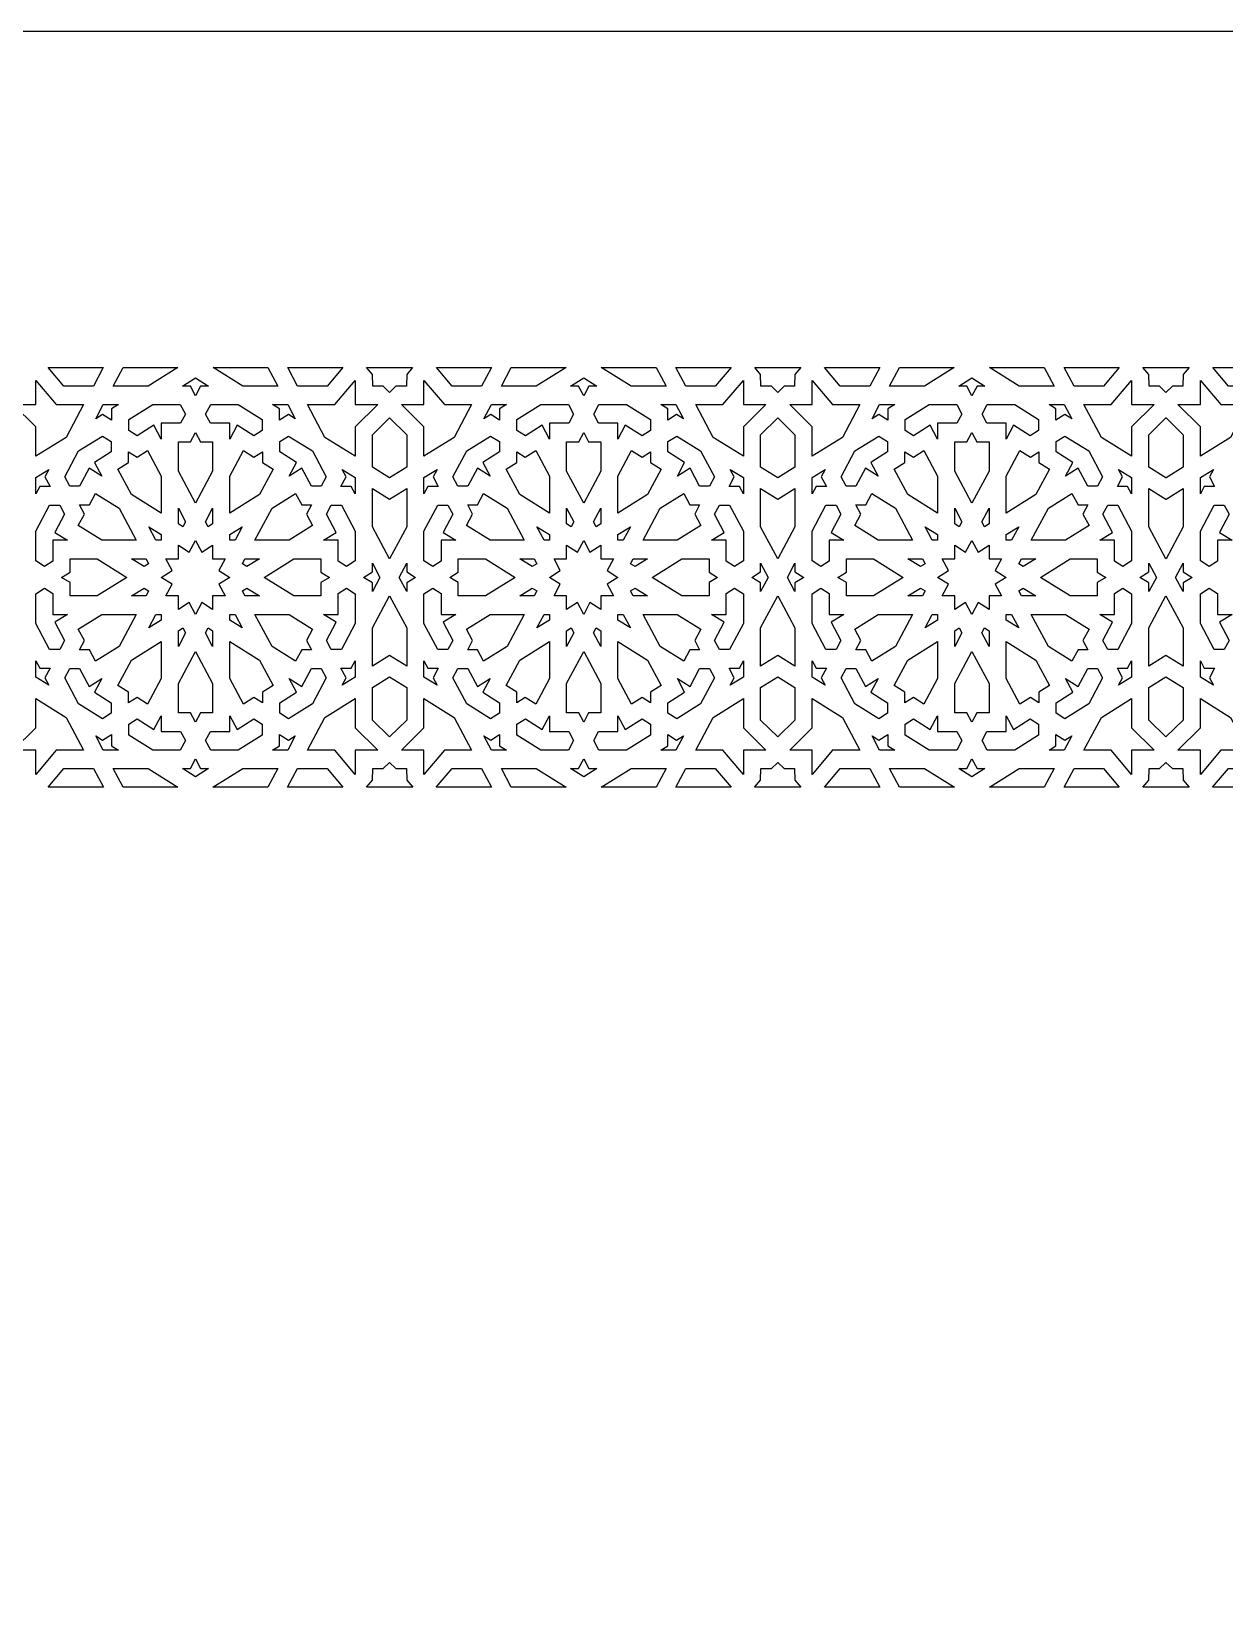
# Model space of a CAD drawing. Extents: x 1309 to 2424, y -296 to 884.
# Drawn here: x 1596.1 to 1880.4, y 506.5 to 883.5 of the extents above; entities that cross this region are included whole.
import ezdxf

# ---------------------------------------------------------------- set-up
doc = ezdxf.new("R2010")
doc.units = 0
doc.layers.add('LAYER_1', color=18, linetype='CONTINUOUS')

msp = doc.modelspace()

# ---------------------------------------------------------------- linework, layer by layer
at = {"layer": 'LAYER_1'}
for points in [[(1309.01, -296.47), (2424.01, -296.47), (2424.01, 883.53), (1309.01, 883.53)], [(1610.85, 799.1), (1603.81, 799.1), (1600.07, 803.53), (1613.22, 803.53)], [(1623.89, 799.1), (1615.57, 799.1), (1617.94, 803.53), (1630.99, 803.53)], [(1654.81, 799.1), (1646.49, 799.1), (1639.39, 803.53), (1652.45, 803.53)], [(1666.57, 799.1), (1659.54, 799.1), (1657.17, 803.53), (1670.31, 803.53)], [(1685.55, 801.88), (1685.47, 799.1), (1682.98, 799.1), (1681.45, 797.59), (1679.93, 799.1), (1677.43, 799.1), (1677.35, 801.88), (1675.96, 803.53), (1686.95, 803.53)], [(1703.37, 799.1), (1696.34, 799.1), (1692.6, 803.53), (1705.74, 803.53)], [(1716.42, 799.1), (1708.1, 799.1), (1710.46, 803.53), (1723.52, 803.53)], [(1747.34, 799.1), (1739.01, 799.1), (1731.91, 803.53), (1744.97, 803.53)], [(1759.09, 799.1), (1752.06, 799.1), (1749.69, 803.53), (1762.84, 803.53)], [(1778.08, 801.88), (1778, 799.1), (1775.51, 799.1), (1773.98, 797.59), (1772.45, 799.1), (1769.96, 799.1), (1769.88, 801.88), (1768.48, 803.53), (1779.48, 803.53)], [(1795.9, 799.1), (1788.87, 799.1), (1785.13, 803.53), (1798.27, 803.53)], [(1808.95, 799.1), (1800.63, 799.1), (1802.99, 803.53), (1816.05, 803.53)], [(1839.87, 799.1), (1831.54, 799.1), (1824.44, 803.53), (1837.5, 803.53)], [(1851.62, 799.1), (1844.59, 799.1), (1842.22, 803.53), (1855.37, 803.53)], [(1870.61, 801.88), (1870.53, 799.1), (1868.03, 799.1), (1866.51, 797.59), (1864.98, 799.1), (1862.49, 799.1), (1862.41, 801.88), (1861.01, 803.53), (1872, 803.53)], [(1888.43, 799.1), (1881.39, 799.1), (1877.65, 803.53), (1890.79, 803.53)], [(1602.01, 794.68), (1608.49, 794.68), (1604.33, 786.89), (1597.12, 782.39), (1597.12, 789.4), (1591.76, 794.68), (1597.12, 794.68), (1597.12, 800.46)], [(1638.31, 799.1), (1636.42, 799.1), (1635.19, 796.81), (1633.97, 799.1), (1632.07, 799.1), (1635.19, 801.04)], [(1673.26, 794.68), (1678.62, 794.68), (1673.26, 789.4), (1673.26, 782.39), (1666.06, 786.89), (1661.9, 794.68), (1668.38, 794.68), (1673.26, 800.46)], [(1694.53, 794.68), (1701.01, 794.68), (1696.85, 786.89), (1689.64, 782.39), (1689.64, 789.4), (1684.29, 794.68), (1689.64, 794.68), (1689.64, 800.46)], [(1730.83, 799.1), (1728.94, 799.1), (1727.72, 796.81), (1726.49, 799.1), (1724.6, 799.1), (1727.72, 801.04)], [(1765.79, 794.68), (1771.14, 794.68), (1765.79, 789.4), (1765.79, 782.39), (1758.58, 786.89), (1754.42, 794.68), (1760.9, 794.68), (1765.79, 800.46)], [(1787.06, 794.68), (1793.54, 794.68), (1789.38, 786.89), (1782.17, 782.39), (1782.17, 789.4), (1776.82, 794.68), (1782.17, 794.68), (1782.17, 800.46)], [(1823.36, 799.1), (1821.47, 799.1), (1820.25, 796.81), (1819.02, 799.1), (1817.13, 799.1), (1820.25, 801.04)], [(1858.32, 794.68), (1863.67, 794.68), (1858.32, 789.4), (1858.32, 782.39), (1851.11, 786.89), (1846.95, 794.68), (1853.43, 794.68), (1858.32, 800.46)], [(1879.58, 794.68), (1886.06, 794.68), (1881.9, 786.89), (1874.7, 782.39), (1874.7, 789.4), (1869.34, 794.68), (1874.7, 794.68), (1874.7, 800.46)], [(1615.17, 793.66), (1615.17, 791.01), (1613.05, 792.33), (1611.41, 791.31), (1613.21, 794.68), (1616.81, 794.68)], [(1632.78, 792.42), (1631.63, 790.26), (1627.02, 790.26), (1627.02, 786.49), (1625.28, 789.76), (1621.29, 787.27), (1619.29, 788.51), (1619.29, 791.12), (1624.99, 794.68), (1631.57, 794.68)], [(1651.09, 791.12), (1651.09, 788.51), (1649.1, 787.27), (1645.11, 789.76), (1643.37, 786.49), (1643.37, 790.26), (1638.76, 790.26), (1637.6, 792.42), (1638.81, 794.68), (1645.39, 794.68)], [(1658.97, 791.31), (1657.33, 792.33), (1655.21, 791.01), (1655.21, 793.66), (1653.58, 794.68), (1657.17, 794.68)], [(1707.69, 793.66), (1707.69, 791.01), (1705.57, 792.33), (1703.93, 791.31), (1705.73, 794.68), (1709.33, 794.68)], [(1725.3, 792.42), (1724.15, 790.26), (1719.54, 790.26), (1719.54, 786.49), (1717.8, 789.76), (1713.81, 787.27), (1711.81, 788.51), (1711.81, 791.12), (1717.51, 794.68), (1724.09, 794.68)], [(1743.62, 791.12), (1743.62, 788.51), (1741.62, 787.27), (1737.63, 789.76), (1735.89, 786.49), (1735.89, 790.26), (1731.28, 790.26), (1730.13, 792.42), (1731.34, 794.68), (1737.92, 794.68)], [(1751.5, 791.31), (1749.86, 792.33), (1747.74, 791.01), (1747.74, 793.66), (1746.1, 794.68), (1749.7, 794.68)], [(1800.22, 793.66), (1800.22, 791.01), (1798.1, 792.33), (1796.46, 791.31), (1798.26, 794.68), (1801.86, 794.68)], [(1817.83, 792.42), (1816.68, 790.26), (1812.07, 790.26), (1812.07, 786.49), (1810.33, 789.76), (1806.34, 787.27), (1804.34, 788.51), (1804.34, 791.12), (1810.04, 794.68), (1816.62, 794.68)], [(1836.15, 791.12), (1836.15, 788.51), (1834.15, 787.27), (1830.16, 789.76), (1828.42, 786.49), (1828.42, 790.26), (1823.81, 790.26), (1822.66, 792.42), (1823.87, 794.68), (1830.45, 794.68)], [(1844.03, 791.31), (1842.39, 792.33), (1840.27, 791.01), (1840.27, 793.66), (1838.63, 794.68), (1842.23, 794.68)], [(1636.36, 785.84), (1639.28, 785.84), (1639.28, 778.84), (1635.19, 771.2), (1631.11, 778.84), (1631.11, 785.84), (1634.02, 785.84), (1635.19, 788.02)], [(1685.55, 787.52), (1685.55, 779.79), (1681.47, 777.25), (1681.45, 777.26), (1681.44, 777.25), (1677.35, 779.79), (1677.35, 787.52), (1681.44, 791.55), (1681.45, 791.53), (1681.47, 791.55)], [(1728.88, 785.84), (1731.8, 785.84), (1731.8, 778.84), (1727.72, 771.2), (1723.63, 778.84), (1723.63, 785.84), (1726.55, 785.84), (1727.72, 788.02)], [(1778.08, 787.52), (1778.08, 779.79), (1773.98, 777.25), (1769.88, 779.79), (1769.88, 787.52), (1773.98, 791.55)], [(1821.41, 785.84), (1824.33, 785.84), (1824.33, 778.84), (1820.25, 771.2), (1816.16, 778.84), (1816.16, 785.84), (1819.08, 785.84), (1820.25, 788.02)], [(1870.61, 787.52), (1870.61, 779.79), (1866.53, 777.25), (1866.51, 777.26), (1866.49, 777.25), (1862.41, 779.79), (1862.41, 787.52), (1866.49, 791.55), (1866.51, 791.53), (1866.53, 791.55)], [(1615.12, 785.91), (1615.12, 783.42), (1611.12, 780.93), (1612.87, 777.67), (1609.85, 779.55), (1607.54, 775.24), (1605.24, 775.24), (1604.03, 777.5), (1607.32, 783.66), (1613.02, 787.21)], [(1663.06, 783.66), (1666.35, 777.5), (1665.14, 775.24), (1662.84, 775.24), (1660.54, 779.55), (1657.52, 777.67), (1659.26, 780.93), (1655.27, 783.42), (1655.27, 785.91), (1657.36, 787.21)], [(1707.64, 785.91), (1707.64, 783.42), (1703.65, 780.93), (1705.39, 777.67), (1702.37, 779.55), (1700.07, 775.24), (1697.76, 775.24), (1696.55, 777.5), (1699.84, 783.66), (1705.54, 787.21)], [(1755.59, 783.66), (1758.88, 777.5), (1757.67, 775.24), (1755.36, 775.24), (1753.06, 779.55), (1750.04, 777.67), (1751.78, 780.93), (1747.79, 783.42), (1747.79, 785.91), (1749.89, 787.21)], [(1800.17, 785.91), (1800.17, 783.42), (1796.18, 780.93), (1797.92, 777.67), (1794.9, 779.55), (1792.6, 775.24), (1790.29, 775.24), (1789.08, 777.5), (1792.37, 783.66), (1798.07, 787.21)], [(1848.12, 783.66), (1851.41, 777.5), (1850.2, 775.24), (1847.89, 775.24), (1845.59, 779.55), (1842.57, 777.67), (1844.31, 780.93), (1840.32, 783.42), (1840.32, 785.91), (1842.42, 787.21)], [(1627.02, 777.66), (1627.02, 768.84), (1619.95, 773.25), (1616.71, 779.31), (1619.24, 780.88), (1619.24, 783.41), (1621.26, 782.14), (1623.78, 783.72)], [(1649.13, 782.14), (1651.15, 783.41), (1651.15, 780.88), (1653.67, 779.31), (1650.43, 773.25), (1643.37, 768.84), (1643.37, 777.66), (1646.6, 783.72)], [(1719.54, 777.66), (1719.54, 768.84), (1712.47, 773.25), (1709.23, 779.31), (1711.76, 780.88), (1711.76, 783.41), (1713.78, 782.14), (1716.3, 783.72)], [(1741.65, 782.14), (1743.67, 783.41), (1743.67, 780.88), (1746.2, 779.31), (1742.96, 773.25), (1735.89, 768.84), (1735.89, 777.66), (1739.13, 783.72)], [(1812.07, 777.66), (1812.07, 768.84), (1805, 773.25), (1801.76, 779.31), (1804.29, 780.88), (1804.29, 783.41), (1806.31, 782.14), (1808.83, 783.72)], [(1834.18, 782.14), (1836.2, 783.41), (1836.2, 780.88), (1838.73, 779.31), (1835.49, 773.25), (1828.42, 768.84), (1828.42, 777.66), (1831.66, 783.72)], [(1599.29, 777.47), (1600.52, 775.17), (1598.07, 775.17), (1597.12, 773.4), (1597.12, 777.29), (1600.24, 779.24)], [(1673.26, 777.29), (1673.26, 773.4), (1672.32, 775.17), (1669.87, 775.17), (1671.09, 777.47), (1670.15, 779.24)], [(1691.81, 777.47), (1693.04, 775.17), (1690.59, 775.17), (1689.64, 773.4), (1689.64, 777.29), (1692.76, 779.24)], [(1765.79, 777.29), (1765.79, 773.4), (1764.84, 775.17), (1762.39, 775.17), (1763.62, 777.47), (1762.67, 779.24)], [(1784.34, 777.47), (1785.57, 775.17), (1783.12, 775.17), (1782.17, 773.4), (1782.17, 777.29), (1785.29, 779.24)], [(1858.32, 777.29), (1858.32, 773.4), (1857.37, 775.17), (1854.92, 775.17), (1856.15, 777.47), (1855.2, 779.24)], [(1876.87, 777.47), (1878.09, 775.17), (1875.64, 775.17), (1874.7, 773.4), (1874.7, 777.29), (1877.81, 779.24)], [(1616.96, 770.01), (1621.04, 762.37), (1612.88, 762.37), (1607.26, 765.87), (1608.72, 768.6), (1607.55, 770.78), (1609.89, 770.78), (1611.35, 773.51)], [(1660.5, 770.78), (1662.83, 770.78), (1661.66, 768.6), (1663.12, 765.87), (1657.51, 762.37), (1649.35, 762.37), (1653.43, 770.01), (1659.04, 773.51)], [(1685.55, 765.6), (1681.47, 757.96), (1681.45, 757.99), (1681.44, 757.96), (1677.35, 765.6), (1677.35, 774.69), (1681.44, 772.14), (1681.45, 772.16), (1681.47, 772.14), (1685.55, 774.69)], [(1709.48, 770.01), (1713.56, 762.37), (1705.4, 762.37), (1699.79, 765.87), (1701.24, 768.6), (1700.08, 770.78), (1702.41, 770.78), (1703.87, 773.51)], [(1753.02, 770.78), (1755.35, 770.78), (1754.19, 768.6), (1755.64, 765.87), (1750.03, 762.37), (1741.87, 762.37), (1745.95, 770.01), (1751.56, 773.51)], [(1778.08, 765.6), (1773.98, 757.96), (1769.88, 765.6), (1769.88, 774.69), (1773.98, 772.14), (1778.08, 774.69)], [(1802.01, 770.01), (1806.09, 762.37), (1797.93, 762.37), (1792.32, 765.87), (1793.77, 768.6), (1792.61, 770.78), (1794.94, 770.78), (1796.4, 773.51)], [(1845.55, 770.78), (1847.88, 770.78), (1846.72, 768.6), (1848.17, 765.87), (1842.56, 762.37), (1834.4, 762.37), (1838.48, 770.01), (1844.09, 773.51)], [(1870.61, 765.6), (1866.53, 757.96), (1866.51, 757.99), (1866.49, 757.96), (1862.41, 765.6), (1862.41, 774.69), (1866.49, 772.14), (1866.51, 772.16), (1866.53, 772.14), (1870.61, 774.69)], [(1603.98, 768.57), (1601.68, 764.26), (1604.7, 762.37), (1601.21, 762.37), (1601.21, 757.39), (1599.22, 756.15), (1597.12, 757.46), (1597.12, 764.57), (1600.41, 770.72), (1602.83, 770.72)], [(1632.83, 766.78), (1632.2, 765.61), (1631.11, 766.29), (1631.11, 770)], [(1639.28, 766.29), (1638.18, 765.61), (1637.56, 766.78), (1639.28, 770)], [(1673.26, 764.57), (1673.26, 757.46), (1671.17, 756.15), (1669.17, 757.39), (1669.17, 762.37), (1665.69, 762.37), (1668.71, 764.26), (1666.4, 768.57), (1667.56, 770.72), (1669.97, 770.72)], [(1696.5, 768.57), (1694.2, 764.26), (1697.22, 762.37), (1693.73, 762.37), (1693.73, 757.39), (1691.74, 756.15), (1689.64, 757.46), (1689.64, 764.57), (1692.93, 770.72), (1695.35, 770.72)], [(1725.35, 766.78), (1724.72, 765.61), (1723.63, 766.29), (1723.63, 770)], [(1731.8, 766.29), (1730.71, 765.61), (1730.08, 766.78), (1731.8, 770)], [(1765.79, 764.57), (1765.79, 757.46), (1763.69, 756.15), (1761.7, 757.39), (1761.7, 762.37), (1758.21, 762.37), (1761.23, 764.26), (1758.93, 768.57), (1760.08, 770.72), (1762.5, 770.72)], [(1789.03, 768.57), (1786.73, 764.26), (1789.75, 762.37), (1786.26, 762.37), (1786.26, 757.39), (1784.27, 756.15), (1782.17, 757.46), (1782.17, 764.57), (1785.46, 770.72), (1787.88, 770.72)], [(1817.88, 766.78), (1817.25, 765.61), (1816.16, 766.29), (1816.16, 770)], [(1824.33, 766.29), (1823.24, 765.61), (1822.61, 766.78), (1824.33, 770)], [(1858.32, 764.57), (1858.32, 757.46), (1856.22, 756.15), (1854.23, 757.39), (1854.23, 762.37), (1850.74, 762.37), (1853.76, 764.26), (1851.46, 768.57), (1852.61, 770.72), (1855.03, 770.72)], [(1881.56, 768.57), (1879.25, 764.26), (1882.27, 762.37), (1878.79, 762.37), (1878.79, 757.39), (1876.79, 756.15), (1874.7, 757.46), (1874.7, 764.57), (1877.99, 770.72), (1880.41, 770.72)], [(1627.02, 763.73), (1627.02, 762.37), (1625.76, 762.37), (1624.04, 765.59)], [(1644.62, 762.37), (1643.37, 762.37), (1643.37, 763.73), (1646.34, 765.59)], [(1719.54, 763.73), (1719.54, 762.37), (1718.28, 762.37), (1716.56, 765.59)], [(1737.15, 762.37), (1735.89, 762.37), (1735.89, 763.73), (1738.87, 765.59)], [(1812.07, 763.73), (1812.07, 762.37), (1810.81, 762.37), (1809.09, 765.59)], [(1829.68, 762.37), (1828.42, 762.37), (1828.42, 763.73), (1831.4, 765.59)], [(1636.69, 759.57), (1639.28, 761.18), (1639.28, 757.95), (1642.26, 757.95), (1640.77, 755.16), (1643.36, 753.54), (1640.77, 751.93), (1642.26, 749.13), (1639.28, 749.13), (1639.28, 745.91), (1636.69, 747.52), (1635.19, 744.72), (1633.7, 747.52), (1631.11, 745.91), (1631.11, 749.13), (1628.12, 749.13), (1629.62, 751.93), (1627.03, 753.54), (1629.62, 755.16), (1628.12, 757.95), (1631.11, 757.95), (1631.11, 761.18), (1633.7, 759.57), (1635.19, 762.36)], [(1729.21, 759.57), (1731.8, 761.18), (1731.8, 757.95), (1734.79, 757.95), (1733.29, 755.16), (1735.88, 753.54), (1733.29, 751.93), (1734.79, 749.13), (1731.8, 749.13), (1731.8, 745.91), (1729.21, 747.52), (1727.72, 744.72), (1726.22, 747.52), (1723.63, 745.91), (1723.63, 749.13), (1720.65, 749.13), (1722.14, 751.93), (1719.55, 753.54), (1722.14, 755.16), (1720.65, 757.95), (1723.63, 757.95), (1723.63, 761.18), (1726.22, 759.57), (1727.72, 762.36)], [(1821.74, 759.57), (1824.33, 761.18), (1824.33, 757.95), (1827.32, 757.95), (1825.82, 755.16), (1828.41, 753.54), (1825.82, 751.93), (1827.32, 749.13), (1824.33, 749.13), (1824.33, 745.91), (1821.74, 747.52), (1820.25, 744.72), (1818.75, 747.52), (1816.16, 745.91), (1816.16, 749.13), (1813.18, 749.13), (1814.67, 751.93), (1812.08, 753.54), (1814.67, 755.16), (1813.18, 757.95), (1816.16, 757.95), (1816.16, 761.18), (1818.75, 759.57), (1820.25, 762.36)], [(1618.85, 753.54), (1611.78, 749.13), (1605.3, 749.13), (1605.3, 752.28), (1603.28, 753.54), (1605.3, 754.81), (1605.3, 757.95), (1611.78, 757.95)], [(1624.03, 756.78), (1622.94, 756.1), (1619.96, 757.95), (1623.4, 757.95)], [(1647.45, 756.1), (1646.36, 756.78), (1646.99, 757.95), (1650.43, 757.95)], [(1665.08, 754.81), (1667.11, 753.54), (1665.08, 752.28), (1665.08, 749.13), (1658.61, 749.13), (1651.54, 753.54), (1658.61, 757.95), (1665.08, 757.95)], [(1711.37, 753.54), (1704.3, 749.13), (1697.82, 749.13), (1697.82, 752.28), (1695.8, 753.54), (1697.82, 754.81), (1697.82, 757.95), (1704.3, 757.95)], [(1716.55, 756.78), (1715.46, 756.1), (1712.48, 757.95), (1715.92, 757.95)], [(1739.97, 756.1), (1738.88, 756.78), (1739.51, 757.95), (1742.95, 757.95)], [(1757.61, 754.81), (1759.63, 753.54), (1757.61, 752.28), (1757.61, 749.13), (1751.13, 749.13), (1744.06, 753.54), (1751.13, 757.95), (1757.61, 757.95)], [(1803.9, 753.54), (1796.83, 749.13), (1790.35, 749.13), (1790.35, 752.28), (1788.33, 753.54), (1790.35, 754.81), (1790.35, 757.95), (1796.83, 757.95)], [(1809.08, 756.78), (1807.99, 756.1), (1805.01, 757.95), (1808.45, 757.95)], [(1832.5, 756.1), (1831.41, 756.78), (1832.04, 757.95), (1835.48, 757.95)], [(1850.14, 754.81), (1852.16, 753.54), (1850.14, 752.28), (1850.14, 749.13), (1843.66, 749.13), (1836.59, 753.54), (1843.66, 757.95), (1850.14, 757.95)], [(1679.15, 753.54), (1677.35, 750.18), (1677.35, 752.22), (1675.23, 753.54), (1677.35, 754.87), (1677.35, 756.91)], [(1685.55, 754.87), (1687.67, 753.54), (1685.55, 752.22), (1685.55, 750.18), (1683.75, 753.54), (1685.55, 756.91)], [(1771.68, 753.54), (1769.88, 750.18), (1769.88, 752.22), (1767.76, 753.54), (1769.88, 754.87), (1769.88, 756.91)], [(1778.08, 754.87), (1780.2, 753.54), (1778.08, 752.22), (1778.08, 750.18), (1776.28, 753.54), (1778.08, 756.91)], [(1864.21, 753.54), (1862.41, 750.18), (1862.41, 752.22), (1860.29, 753.54), (1862.41, 754.87), (1862.41, 756.91)], [(1870.61, 754.87), (1872.73, 753.54), (1870.61, 752.22), (1870.61, 750.18), (1868.81, 753.54), (1870.61, 756.91)], [(1601.21, 749.69), (1601.21, 744.71), (1604.7, 744.71), (1601.68, 742.83), (1603.98, 738.52), (1602.83, 736.36), (1600.41, 736.36), (1597.12, 742.52), (1597.12, 749.63), (1599.22, 750.94)], [(1624.03, 750.31), (1623.4, 749.13), (1619.96, 749.13), (1622.94, 750.99)], [(1650.43, 749.13), (1646.99, 749.13), (1646.36, 750.31), (1647.45, 750.99)], [(1673.26, 749.63), (1673.26, 742.52), (1669.97, 736.36), (1667.56, 736.36), (1666.4, 738.52), (1668.71, 742.83), (1665.69, 744.71), (1669.17, 744.71), (1669.17, 749.69), (1671.17, 750.94)], [(1693.73, 749.69), (1693.73, 744.71), (1697.22, 744.71), (1694.2, 742.83), (1696.5, 738.52), (1695.35, 736.36), (1692.93, 736.36), (1689.64, 742.52), (1689.64, 749.63), (1691.74, 750.94)], [(1716.55, 750.31), (1715.92, 749.13), (1712.48, 749.13), (1715.46, 750.99)], [(1742.95, 749.13), (1739.51, 749.13), (1738.88, 750.31), (1739.97, 750.99)], [(1765.79, 749.63), (1765.79, 742.52), (1762.5, 736.36), (1760.08, 736.36), (1758.93, 738.52), (1761.23, 742.83), (1758.21, 744.71), (1761.7, 744.71), (1761.7, 749.69), (1763.69, 750.94)], [(1786.26, 749.69), (1786.26, 744.71), (1789.75, 744.71), (1786.73, 742.83), (1789.03, 738.52), (1787.88, 736.36), (1785.46, 736.36), (1782.17, 742.52), (1782.17, 749.63), (1784.27, 750.94)], [(1809.08, 750.31), (1808.45, 749.13), (1805.01, 749.13), (1807.99, 750.99)], [(1835.48, 749.13), (1832.04, 749.13), (1831.41, 750.31), (1832.5, 750.99)], [(1858.32, 749.63), (1858.32, 742.52), (1855.03, 736.36), (1852.61, 736.36), (1851.46, 738.52), (1853.76, 742.83), (1850.74, 744.71), (1854.23, 744.71), (1854.23, 749.69), (1856.22, 750.94)], [(1878.79, 749.69), (1878.79, 744.71), (1882.27, 744.71), (1879.25, 742.83), (1881.56, 738.52), (1880.41, 736.36), (1877.99, 736.36), (1874.7, 742.52), (1874.7, 749.63), (1876.79, 750.94)], [(1685.55, 741.49), (1685.55, 732.39), (1681.45, 734.94), (1677.35, 732.39), (1677.35, 741.49), (1681.45, 749.12)], [(1778.08, 741.49), (1778.08, 732.39), (1773.98, 734.94), (1769.88, 732.39), (1769.88, 741.49), (1773.98, 749.12)], [(1870.61, 741.49), (1870.61, 732.39), (1866.51, 734.94), (1862.41, 732.39), (1862.41, 741.49), (1866.51, 749.12)], [(1616.96, 737.07), (1611.35, 733.57), (1609.89, 736.3), (1607.55, 736.3), (1608.72, 738.49), (1607.26, 741.21), (1612.88, 744.71), (1621.04, 744.71)], [(1627.02, 743.35), (1624.04, 741.5), (1625.76, 744.72), (1627.02, 744.72)], [(1646.34, 741.5), (1643.37, 743.35), (1643.37, 744.72), (1644.62, 744.72)], [(1663.12, 741.21), (1661.66, 738.49), (1662.83, 736.3), (1660.5, 736.3), (1659.04, 733.57), (1653.43, 737.07), (1649.35, 744.71), (1657.51, 744.71)], [(1709.48, 737.07), (1703.87, 733.57), (1702.41, 736.3), (1700.08, 736.3), (1701.24, 738.49), (1699.79, 741.21), (1705.4, 744.71), (1713.56, 744.71)], [(1719.54, 743.35), (1716.56, 741.5), (1718.28, 744.72), (1719.54, 744.72)], [(1738.87, 741.5), (1735.89, 743.35), (1735.89, 744.72), (1737.15, 744.72)], [(1755.64, 741.21), (1754.19, 738.49), (1755.35, 736.3), (1753.02, 736.3), (1751.56, 733.57), (1745.95, 737.07), (1741.87, 744.71), (1750.03, 744.71)], [(1802.01, 737.07), (1796.4, 733.57), (1794.94, 736.3), (1792.61, 736.3), (1793.77, 738.49), (1792.32, 741.21), (1797.93, 744.71), (1806.09, 744.71)], [(1812.07, 743.35), (1809.09, 741.5), (1810.81, 744.72), (1812.07, 744.72)], [(1831.4, 741.5), (1828.42, 743.35), (1828.42, 744.72), (1829.68, 744.72)], [(1848.17, 741.21), (1846.72, 738.49), (1847.88, 736.3), (1845.55, 736.3), (1844.09, 733.57), (1838.48, 737.07), (1834.4, 744.71), (1842.56, 744.71)], [(1632.83, 740.31), (1631.11, 737.09), (1631.11, 740.8), (1632.2, 741.48)], [(1639.28, 740.8), (1639.28, 737.09), (1637.56, 740.31), (1638.18, 741.48)], [(1725.35, 740.31), (1723.63, 737.09), (1723.63, 740.8), (1724.72, 741.48)], [(1731.8, 740.8), (1731.8, 737.09), (1730.08, 740.31), (1730.71, 741.48)], [(1817.88, 740.31), (1816.16, 737.09), (1816.16, 740.8), (1817.25, 741.48)], [(1824.33, 740.8), (1824.33, 737.09), (1822.61, 740.31), (1823.24, 741.48)], [(1627.02, 729.43), (1623.78, 723.37), (1621.26, 724.94), (1619.24, 723.68), (1619.24, 726.2), (1616.71, 727.78), (1619.95, 733.84), (1627.02, 738.25)], [(1639.28, 728.25), (1639.28, 721.25), (1636.36, 721.25), (1635.19, 719.06), (1634.02, 721.25), (1631.11, 721.25), (1631.11, 728.25), (1635.19, 735.88)], [(1650.43, 733.84), (1653.67, 727.78), (1651.15, 726.2), (1651.15, 723.68), (1649.13, 724.94), (1646.6, 723.37), (1643.37, 729.43), (1643.37, 738.25)], [(1719.54, 729.43), (1716.3, 723.37), (1713.78, 724.94), (1711.76, 723.68), (1711.76, 726.2), (1709.23, 727.78), (1712.47, 733.84), (1719.54, 738.25)], [(1731.8, 728.25), (1731.8, 721.25), (1728.88, 721.25), (1727.72, 719.06), (1726.55, 721.25), (1723.63, 721.25), (1723.63, 728.25), (1727.72, 735.88)], [(1742.96, 733.84), (1746.2, 727.78), (1743.67, 726.2), (1743.67, 723.68), (1741.65, 724.94), (1739.13, 723.37), (1735.89, 729.43), (1735.89, 738.25)], [(1812.07, 729.43), (1808.83, 723.37), (1806.31, 724.94), (1804.29, 723.68), (1804.29, 726.2), (1801.76, 727.78), (1805, 733.84), (1812.07, 738.25)], [(1824.33, 728.25), (1824.33, 721.25), (1821.41, 721.25), (1820.25, 719.06), (1819.08, 721.25), (1816.16, 721.25), (1816.16, 728.25), (1820.25, 735.88)], [(1835.49, 733.84), (1838.73, 727.78), (1836.2, 726.2), (1836.2, 723.68), (1834.18, 724.94), (1831.66, 723.37), (1828.42, 729.43), (1828.42, 738.25)], [(1598.07, 731.91), (1600.52, 731.91), (1599.29, 729.62), (1600.24, 727.85), (1597.12, 729.79), (1597.12, 733.68)], [(1609.85, 727.54), (1612.87, 729.42), (1611.12, 726.16), (1615.12, 723.67), (1615.12, 721.18), (1613.02, 719.87), (1607.32, 723.43), (1604.03, 729.59), (1605.24, 731.85), (1607.54, 731.85)], [(1666.35, 729.59), (1663.06, 723.43), (1657.36, 719.87), (1655.27, 721.18), (1655.27, 723.67), (1659.26, 726.16), (1657.52, 729.42), (1660.54, 727.54), (1662.84, 731.85), (1665.14, 731.85)], [(1673.26, 729.79), (1670.15, 727.85), (1671.09, 729.62), (1669.87, 731.91), (1672.32, 731.91), (1673.26, 733.68)], [(1690.59, 731.91), (1693.04, 731.91), (1691.81, 729.62), (1692.76, 727.85), (1689.64, 729.79), (1689.64, 733.68)], [(1702.37, 727.54), (1705.39, 729.42), (1703.65, 726.16), (1707.64, 723.67), (1707.64, 721.18), (1705.54, 719.87), (1699.84, 723.43), (1696.55, 729.59), (1697.76, 731.85), (1700.07, 731.85)], [(1758.88, 729.59), (1755.59, 723.43), (1749.89, 719.87), (1747.79, 721.18), (1747.79, 723.67), (1751.78, 726.16), (1750.04, 729.42), (1753.06, 727.54), (1755.36, 731.85), (1757.67, 731.85)], [(1765.79, 729.79), (1762.67, 727.85), (1763.62, 729.62), (1762.39, 731.91), (1764.84, 731.91), (1765.79, 733.68)], [(1783.12, 731.91), (1785.57, 731.91), (1784.34, 729.62), (1785.29, 727.85), (1782.17, 729.79), (1782.17, 733.68)], [(1794.9, 727.54), (1797.92, 729.42), (1796.18, 726.16), (1800.17, 723.67), (1800.17, 721.18), (1798.07, 719.87), (1792.37, 723.43), (1789.08, 729.59), (1790.29, 731.85), (1792.6, 731.85)], [(1851.41, 729.59), (1848.12, 723.43), (1842.42, 719.87), (1840.32, 721.18), (1840.32, 723.67), (1844.31, 726.16), (1842.57, 729.42), (1845.59, 727.54), (1847.89, 731.85), (1850.2, 731.85)], [(1858.32, 729.79), (1855.2, 727.85), (1856.15, 729.62), (1854.92, 731.91), (1857.37, 731.91), (1858.32, 733.68)], [(1875.64, 731.91), (1878.09, 731.91), (1876.87, 729.62), (1877.81, 727.85), (1874.7, 729.79), (1874.7, 733.68)], [(1685.55, 727.29), (1685.55, 719.56), (1681.45, 715.54), (1677.35, 719.56), (1677.35, 727.29), (1681.45, 729.84)], [(1778.08, 727.29), (1778.08, 719.56), (1773.98, 715.54), (1769.88, 719.56), (1769.88, 727.29), (1773.98, 729.84)], [(1870.61, 727.29), (1870.61, 719.56), (1866.51, 715.54), (1862.41, 719.56), (1862.41, 727.29), (1866.51, 729.84)], [(1604.33, 720.19), (1608.49, 712.41), (1602.01, 712.41), (1597.12, 706.62), (1597.12, 712.41), (1591.76, 712.41), (1597.12, 717.69), (1597.12, 724.69)], [(1673.26, 717.69), (1678.62, 712.41), (1673.26, 712.41), (1673.26, 706.62), (1668.38, 712.41), (1661.9, 712.41), (1666.06, 720.19), (1673.26, 724.69)], [(1696.85, 720.19), (1701.01, 712.41), (1694.53, 712.41), (1689.64, 706.62), (1689.64, 712.41), (1684.29, 712.41), (1689.64, 717.69), (1689.64, 724.69)], [(1765.79, 717.69), (1771.14, 712.41), (1765.79, 712.41), (1765.79, 706.62), (1760.9, 712.41), (1754.42, 712.41), (1758.58, 720.19), (1765.79, 724.69)], [(1789.38, 720.19), (1793.54, 712.41), (1787.06, 712.41), (1782.17, 706.62), (1782.17, 712.41), (1776.82, 712.41), (1782.17, 717.69), (1782.17, 724.69)], [(1858.32, 717.69), (1863.67, 712.41), (1858.32, 712.41), (1858.32, 706.62), (1853.43, 712.41), (1846.95, 712.41), (1851.11, 720.19), (1858.32, 724.69)], [(1881.9, 720.19), (1886.06, 712.41), (1879.58, 712.41), (1874.7, 706.62), (1874.7, 712.41), (1869.34, 712.41), (1874.7, 717.69), (1874.7, 724.69)], [(1627.02, 716.83), (1631.63, 716.83), (1632.78, 714.67), (1631.57, 712.41), (1624.99, 712.41), (1619.29, 715.96), (1619.29, 718.58), (1621.29, 719.82), (1625.28, 717.33), (1627.02, 720.59)], [(1645.11, 717.33), (1649.1, 719.82), (1651.09, 718.58), (1651.09, 715.96), (1645.39, 712.41), (1638.81, 712.41), (1637.6, 714.67), (1638.76, 716.83), (1643.37, 716.83), (1643.37, 720.59)], [(1719.54, 716.83), (1724.15, 716.83), (1725.3, 714.67), (1724.09, 712.41), (1717.51, 712.41), (1711.81, 715.96), (1711.81, 718.58), (1713.81, 719.82), (1717.8, 717.33), (1719.54, 720.59)], [(1737.63, 717.33), (1741.62, 719.82), (1743.62, 718.58), (1743.62, 715.96), (1737.92, 712.41), (1731.34, 712.41), (1730.13, 714.67), (1731.28, 716.83), (1735.89, 716.83), (1735.89, 720.59)], [(1812.07, 716.83), (1816.68, 716.83), (1817.83, 714.67), (1816.62, 712.41), (1810.04, 712.41), (1804.34, 715.96), (1804.34, 718.58), (1806.34, 719.82), (1810.33, 717.33), (1812.07, 720.59)], [(1830.16, 717.33), (1834.15, 719.82), (1836.15, 718.58), (1836.15, 715.96), (1830.45, 712.41), (1823.87, 712.41), (1822.66, 714.67), (1823.81, 716.83), (1828.42, 716.83), (1828.42, 720.59)], [(1615.17, 713.43), (1616.81, 712.41), (1613.21, 712.41), (1611.41, 715.78), (1613.05, 714.75), (1615.17, 716.08)], [(1657.33, 714.75), (1658.97, 715.78), (1657.17, 712.41), (1653.58, 712.41), (1655.21, 713.43), (1655.21, 716.08)], [(1707.69, 713.43), (1709.33, 712.41), (1705.73, 712.41), (1703.93, 715.78), (1705.57, 714.75), (1707.69, 716.08)], [(1749.86, 714.75), (1751.5, 715.78), (1749.7, 712.41), (1746.1, 712.41), (1747.74, 713.43), (1747.74, 716.08)], [(1800.22, 713.43), (1801.86, 712.41), (1798.26, 712.41), (1796.46, 715.78), (1798.1, 714.75), (1800.22, 716.08)], [(1842.39, 714.75), (1844.03, 715.78), (1842.23, 712.41), (1838.63, 712.41), (1840.27, 713.43), (1840.27, 716.08)], [(1636.42, 707.99), (1638.31, 707.99), (1635.19, 706.04), (1632.07, 707.99), (1633.97, 707.99), (1635.19, 710.28)], [(1682.98, 707.99), (1685.47, 707.99), (1685.55, 705.21), (1686.96, 703.54), (1675.95, 703.54), (1677.35, 705.21), (1677.43, 707.99), (1679.93, 707.99), (1681.45, 709.47)], [(1728.94, 707.99), (1730.83, 707.99), (1727.72, 706.04), (1724.6, 707.99), (1726.49, 707.99), (1727.72, 710.28)], [(1775.51, 707.99), (1778, 707.99), (1778.08, 705.21), (1779.49, 703.54), (1768.47, 703.54), (1769.88, 705.21), (1769.96, 707.99), (1772.45, 707.99), (1773.98, 709.47)], [(1821.47, 707.99), (1823.36, 707.99), (1820.25, 706.04), (1817.13, 707.99), (1819.02, 707.99), (1820.25, 710.28)], [(1868.03, 707.99), (1870.53, 707.99), (1870.61, 705.21), (1872.01, 703.54), (1861, 703.54), (1862.41, 705.21), (1862.49, 707.99), (1864.98, 707.99), (1866.51, 709.47)], [(1613.23, 703.54), (1600.06, 703.54), (1603.81, 707.99), (1610.85, 707.99)], [(1631.02, 703.54), (1617.95, 703.54), (1615.57, 707.99), (1623.89, 707.99)], [(1652.44, 703.54), (1639.36, 703.54), (1646.49, 707.99), (1654.81, 707.99)], [(1670.33, 703.54), (1657.16, 703.54), (1659.54, 707.99), (1666.57, 707.99)], [(1705.75, 703.54), (1692.58, 703.54), (1696.34, 707.99), (1703.37, 707.99)], [(1723.55, 703.54), (1710.47, 703.54), (1708.1, 707.99), (1716.42, 707.99)], [(1744.96, 703.54), (1731.88, 703.54), (1739.01, 707.99), (1747.34, 707.99)], [(1762.85, 703.54), (1749.68, 703.54), (1752.06, 707.99), (1759.09, 707.99)], [(1798.28, 703.54), (1785.11, 703.54), (1788.87, 707.99), (1795.9, 707.99)], [(1816.08, 703.54), (1803, 703.54), (1800.63, 707.99), (1808.95, 707.99)], [(1837.49, 703.54), (1824.41, 703.54), (1831.54, 707.99), (1839.87, 707.99)], [(1855.38, 703.54), (1842.21, 703.54), (1844.59, 707.99), (1851.62, 707.99)], [(1890.8, 703.54), (1877.63, 703.54), (1881.39, 707.99), (1888.43, 707.99)]]:
    msp.add_lwpolyline(points, close=True, dxfattribs=at)

doc.saveas('drawing.dxf')
